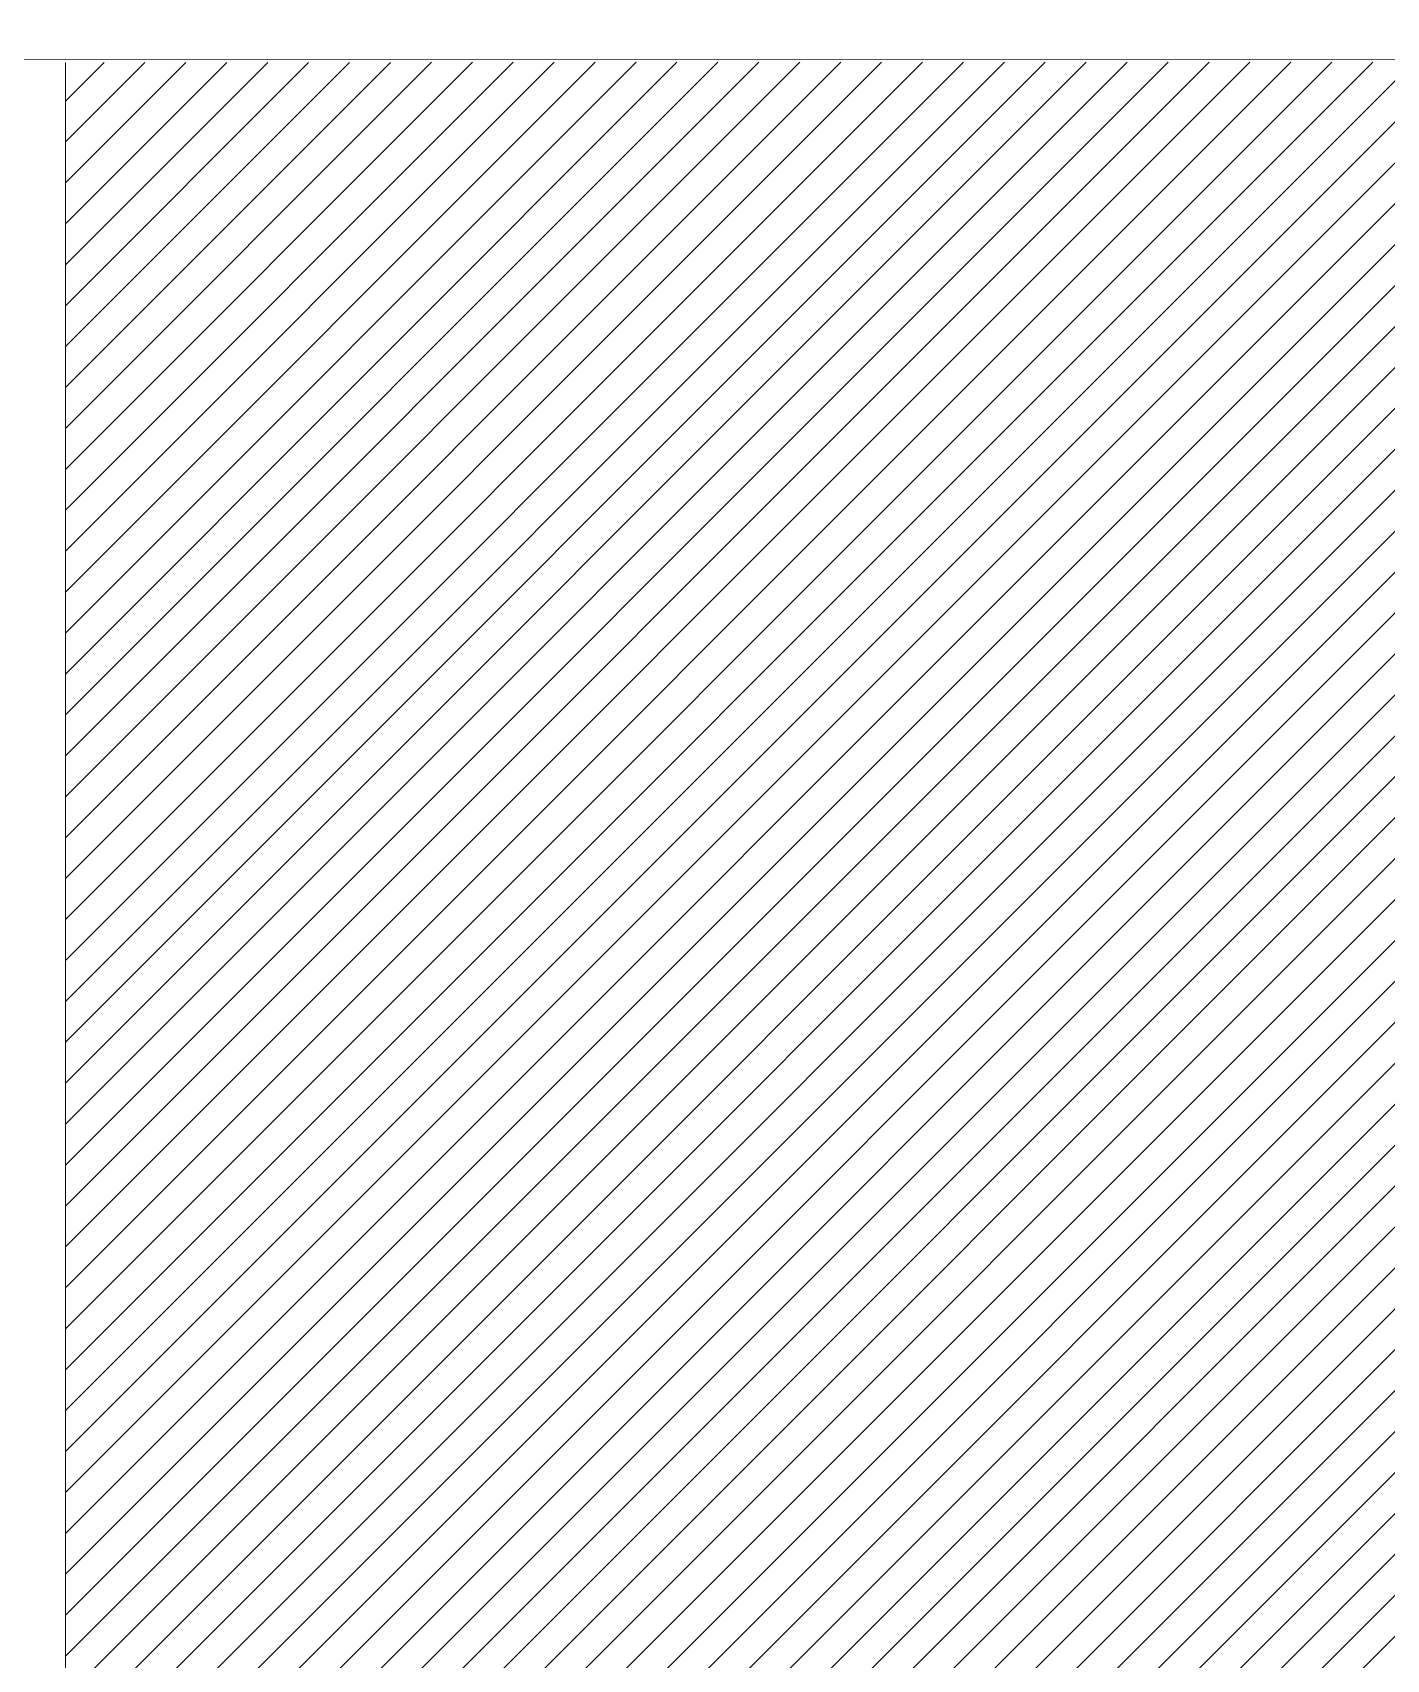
# Model space of a CAD drawing. Header units: centimetres. Extents: x 382474 to 805140, y 51501 to 135682.
# Drawn here: x 389440.744 to 389441.268, y 64890.276 to 64890.905 of the extents above; entities that cross this region are included whole.
import ezdxf

# ---------------------------------------------------------------- set-up
doc = ezdxf.new("R2010")
doc.units = ezdxf.units.CM
doc.layers.add('AR-FURNITURE', color=251, linetype='Continuous')

msp = doc.modelspace()

# ---------------------------------------------------------------- linework, layer by layer
at = {"layer": 'AR-FURNITURE', "color": 9, "lineweight": 15, "true_color": 0xafd9aa}
for p, q in [((389525.14737, 64890.90521), (389439.25341, 64890.89461)), ((389525.14737, 64890.90521), (389439.25341, 64890.89461)), ((389525.14737, 64890.90521), (389439.25341, 64890.89461)), ((389525.14737, 64890.90521), (389439.25341, 64890.89461)), ((389525.14737, 64890.90521), (389439.25341, 64890.89461)), ((389525.14737, 64890.90521), (389439.25341, 64890.89461)), ((389525.14737, 64890.90521), (389439.25341, 64890.89461)), ((389525.14737, 64890.90521), (389439.25341, 64890.89461)), ((389525.14737, 64890.90521), (389439.25341, 64890.89461)), ((389525.14737, 64890.90521), (389439.25341, 64890.89461)), ((389525.14737, 64890.90521), (389439.25341, 64890.89461)), ((389525.14737, 64890.90521), (389439.25341, 64890.89461)), ((389440.81905, 64890.89368), (389440.75659, 64890.83121)), ((389440.83488, 64890.89368), (389440.75659, 64890.81537)), ((389440.81905, 64890.89368), (389440.75659, 64890.83121)), ((389440.83488, 64890.89368), (389440.75659, 64890.81537)), ((389440.81905, 64890.89368), (389440.75659, 64890.83121)), ((389440.83488, 64890.89368), (389440.75659, 64890.81537)), ((389440.81905, 64890.89368), (389440.75659, 64890.83121)), ((389440.83488, 64890.89368), (389440.75659, 64890.81537)), ((389440.81905, 64890.89368), (389440.75659, 64890.83121)), ((389440.83488, 64890.89368), (389440.75659, 64890.81537)), ((389440.81905, 64890.89368), (389440.75659, 64890.83121)), ((389440.83488, 64890.89368), (389440.75659, 64890.81537)), ((389440.81905, 64890.89368), (389440.75659, 64890.83121)), ((389440.83488, 64890.89368), (389440.75659, 64890.81537)), ((389440.81905, 64890.89368), (389440.75659, 64890.83121)), ((389440.83488, 64890.89368), (389440.75659, 64890.81537)), ((389440.81905, 64890.89368), (389440.75659, 64890.83121)), ((389440.83488, 64890.89368), (389440.75659, 64890.81537)), ((389440.81905, 64890.89368), (389440.75659, 64890.83121)), ((389440.83488, 64890.89368), (389440.75659, 64890.81537)), ((389440.81905, 64890.89368), (389440.75659, 64890.83121)), ((389440.83488, 64890.89368), (389440.75659, 64890.81537)), ((389440.81905, 64890.89368), (389440.75659, 64890.83121)), ((389440.83488, 64890.89368), (389440.75659, 64890.81537)), ((389440.77156, 64890.89367), (389440.75659, 64890.8787)), ((389440.78739, 64890.89367), (389440.75659, 64890.86287)), ((389440.80322, 64890.89367), (389440.75659, 64890.84704)), ((389440.75659, 64890.89367), (389440.75826, 64877.46098)), ((389440.77156, 64890.89367), (389440.75659, 64890.8787)), ((389440.78739, 64890.89367), (389440.75659, 64890.86287)), ((389440.80322, 64890.89367), (389440.75659, 64890.84704)), ((389440.75659, 64890.89367), (389440.75826, 64877.46098)), ((389440.77156, 64890.89367), (389440.75659, 64890.8787)), ((389440.78739, 64890.89367), (389440.75659, 64890.86287)), ((389440.80322, 64890.89367), (389440.75659, 64890.84704)), ((389440.75659, 64890.89367), (389440.75826, 64877.46098)), ((389440.77156, 64890.89367), (389440.75659, 64890.8787)), ((389440.78739, 64890.89367), (389440.75659, 64890.86287)), ((389440.80322, 64890.89367), (389440.75659, 64890.84704)), ((389440.75659, 64890.89367), (389440.75826, 64877.46098)), ((389440.77156, 64890.89367), (389440.75659, 64890.8787)), ((389440.78739, 64890.89367), (389440.75659, 64890.86287)), ((389440.80322, 64890.89367), (389440.75659, 64890.84704)), ((389440.75659, 64890.89367), (389440.75826, 64877.46098)), ((389440.77156, 64890.89367), (389440.75659, 64890.8787)), ((389440.78739, 64890.89367), (389440.75659, 64890.86287)), ((389440.80322, 64890.89367), (389440.75659, 64890.84704)), ((389440.75659, 64890.89367), (389440.75826, 64877.46098)), ((389440.77156, 64890.89367), (389440.75659, 64890.8787)), ((389440.78739, 64890.89367), (389440.75659, 64890.86287)), ((389440.80322, 64890.89367), (389440.75659, 64890.84704)), ((389440.75659, 64890.89367), (389440.75826, 64877.46098)), ((389440.77156, 64890.89367), (389440.75659, 64890.8787)), ((389440.78739, 64890.89367), (389440.75659, 64890.86287)), ((389440.80322, 64890.89367), (389440.75659, 64890.84704)), ((389440.75659, 64890.89367), (389440.75826, 64877.46098)), ((389440.77156, 64890.89367), (389440.75659, 64890.8787)), ((389440.78739, 64890.89367), (389440.75659, 64890.86287)), ((389440.80322, 64890.89367), (389440.75659, 64890.84704)), ((389440.75659, 64890.89367), (389440.75826, 64877.46098)), ((389440.77156, 64890.89367), (389440.75659, 64890.8787)), ((389440.78739, 64890.89367), (389440.75659, 64890.86287)), ((389440.80322, 64890.89367), (389440.75659, 64890.84704)), ((389440.75659, 64890.89367), (389440.75826, 64877.46098)), ((389440.77156, 64890.89367), (389440.75659, 64890.8787)), ((389440.78739, 64890.89367), (389440.75659, 64890.86287)), ((389440.80322, 64890.89367), (389440.75659, 64890.84704)), ((389440.75659, 64890.89367), (389440.75826, 64877.46098)), ((389440.77156, 64890.89367), (389440.75659, 64890.8787)), ((389440.78739, 64890.89367), (389440.75659, 64890.86287)), ((389440.80322, 64890.89367), (389440.75659, 64890.84704)), ((389440.75659, 64890.89367), (389440.75826, 64877.46098)), ((389440.8982, 64890.89369), (389440.7566, 64890.75205)), ((389440.91403, 64890.89369), (389440.7566, 64890.73622)), ((389440.8982, 64890.89369), (389440.7566, 64890.75205)), ((389440.91403, 64890.89369), (389440.7566, 64890.73622)), ((389440.8982, 64890.89369), (389440.7566, 64890.75205)), ((389440.91403, 64890.89369), (389440.7566, 64890.73622)), ((389440.8982, 64890.89369), (389440.7566, 64890.75205)), ((389440.91403, 64890.89369), (389440.7566, 64890.73622)), ((389440.8982, 64890.89369), (389440.7566, 64890.75205)), ((389440.91403, 64890.89369), (389440.7566, 64890.73622)), ((389440.8982, 64890.89369), (389440.7566, 64890.75205)), ((389440.91403, 64890.89369), (389440.7566, 64890.73622)), ((389440.8982, 64890.89369), (389440.7566, 64890.75205)), ((389440.91403, 64890.89369), (389440.7566, 64890.73622)), ((389440.8982, 64890.89369), (389440.7566, 64890.75205)), ((389440.91403, 64890.89369), (389440.7566, 64890.73622)), ((389440.8982, 64890.89369), (389440.7566, 64890.75205)), ((389440.91403, 64890.89369), (389440.7566, 64890.73622)), ((389440.8982, 64890.89369), (389440.7566, 64890.75205)), ((389440.91403, 64890.89369), (389440.7566, 64890.73622)), ((389440.8982, 64890.89369), (389440.7566, 64890.75205)), ((389440.91403, 64890.89369), (389440.7566, 64890.73622)), ((389440.8982, 64890.89369), (389440.7566, 64890.75205)), ((389440.91403, 64890.89369), (389440.7566, 64890.73622)), ((389440.85071, 64890.89368), (389440.7566, 64890.79954)), ((389440.86654, 64890.89368), (389440.7566, 64890.78371)), ((389440.88237, 64890.89368), (389440.7566, 64890.76788)), ((389440.85071, 64890.89368), (389440.7566, 64890.79954)), ((389440.86654, 64890.89368), (389440.7566, 64890.78371)), ((389440.88237, 64890.89368), (389440.7566, 64890.76788)), ((389440.85071, 64890.89368), (389440.7566, 64890.79954)), ((389440.86654, 64890.89368), (389440.7566, 64890.78371)), ((389440.88237, 64890.89368), (389440.7566, 64890.76788)), ((389440.85071, 64890.89368), (389440.7566, 64890.79954)), ((389440.86654, 64890.89368), (389440.7566, 64890.78371)), ((389440.88237, 64890.89368), (389440.7566, 64890.76788)), ((389440.85071, 64890.89368), (389440.7566, 64890.79954)), ((389440.86654, 64890.89368), (389440.7566, 64890.78371)), ((389440.88237, 64890.89368), (389440.7566, 64890.76788)), ((389440.85071, 64890.89368), (389440.7566, 64890.79954)), ((389440.86654, 64890.89368), (389440.7566, 64890.78371)), ((389440.88237, 64890.89368), (389440.7566, 64890.76788)), ((389440.85071, 64890.89368), (389440.7566, 64890.79954)), ((389440.86654, 64890.89368), (389440.7566, 64890.78371)), ((389440.88237, 64890.89368), (389440.7566, 64890.76788)), ((389440.85071, 64890.89368), (389440.7566, 64890.79954)), ((389440.86654, 64890.89368), (389440.7566, 64890.78371)), ((389440.88237, 64890.89368), (389440.7566, 64890.76788)), ((389440.85071, 64890.89368), (389440.7566, 64890.79954)), ((389440.86654, 64890.89368), (389440.7566, 64890.78371)), ((389440.88237, 64890.89368), (389440.7566, 64890.76788)), ((389440.85071, 64890.89368), (389440.7566, 64890.79954)), ((389440.86654, 64890.89368), (389440.7566, 64890.78371)), ((389440.88237, 64890.89368), (389440.7566, 64890.76788)), ((389440.85071, 64890.89368), (389440.7566, 64890.79954)), ((389440.86654, 64890.89368), (389440.7566, 64890.78371)), ((389440.88237, 64890.89368), (389440.7566, 64890.76788)), ((389440.85071, 64890.89368), (389440.7566, 64890.79954)), ((389440.86654, 64890.89368), (389440.7566, 64890.78371)), ((389440.88237, 64890.89368), (389440.7566, 64890.76788)), ((389440.97735, 64890.8937), (389440.75661, 64890.6729)), ((389440.99318, 64890.8937), (389440.75661, 64890.65707)), ((389440.97735, 64890.8937), (389440.75661, 64890.6729)), ((389440.99318, 64890.8937), (389440.75661, 64890.65707)), ((389440.97735, 64890.8937), (389440.75661, 64890.6729)), ((389440.99318, 64890.8937), (389440.75661, 64890.65707)), ((389440.97735, 64890.8937), (389440.75661, 64890.6729)), ((389440.99318, 64890.8937), (389440.75661, 64890.65707)), ((389440.97735, 64890.8937), (389440.75661, 64890.6729)), ((389440.99318, 64890.8937), (389440.75661, 64890.65707)), ((389440.97735, 64890.8937), (389440.75661, 64890.6729)), ((389440.99318, 64890.8937), (389440.75661, 64890.65707)), ((389440.97735, 64890.8937), (389440.75661, 64890.6729)), ((389440.99318, 64890.8937), (389440.75661, 64890.65707)), ((389440.97735, 64890.8937), (389440.75661, 64890.6729)), ((389440.99318, 64890.8937), (389440.75661, 64890.65707)), ((389440.97735, 64890.8937), (389440.75661, 64890.6729)), ((389440.99318, 64890.8937), (389440.75661, 64890.65707)), ((389440.97735, 64890.8937), (389440.75661, 64890.6729)), ((389440.99318, 64890.8937), (389440.75661, 64890.65707)), ((389440.97735, 64890.8937), (389440.75661, 64890.6729)), ((389440.99318, 64890.8937), (389440.75661, 64890.65707)), ((389440.97735, 64890.8937), (389440.75661, 64890.6729)), ((389440.99318, 64890.8937), (389440.75661, 64890.65707)), ((389440.92986, 64890.89369), (389440.75661, 64890.72039)), ((389440.94569, 64890.89369), (389440.75661, 64890.70456)), ((389440.96152, 64890.89369), (389440.75661, 64890.68873)), ((389440.92986, 64890.89369), (389440.75661, 64890.72039)), ((389440.94569, 64890.89369), (389440.75661, 64890.70456)), ((389440.96152, 64890.89369), (389440.75661, 64890.68873)), ((389440.92986, 64890.89369), (389440.75661, 64890.72039)), ((389440.94569, 64890.89369), (389440.75661, 64890.70456)), ((389440.96152, 64890.89369), (389440.75661, 64890.68873)), ((389440.92986, 64890.89369), (389440.75661, 64890.72039)), ((389440.94569, 64890.89369), (389440.75661, 64890.70456)), ((389440.96152, 64890.89369), (389440.75661, 64890.68873)), ((389440.92986, 64890.89369), (389440.75661, 64890.72039)), ((389440.94569, 64890.89369), (389440.75661, 64890.70456)), ((389440.96152, 64890.89369), (389440.75661, 64890.68873)), ((389440.92986, 64890.89369), (389440.75661, 64890.72039)), ((389440.94569, 64890.89369), (389440.75661, 64890.70456)), ((389440.96152, 64890.89369), (389440.75661, 64890.68873)), ((389440.92986, 64890.89369), (389440.75661, 64890.72039)), ((389440.94569, 64890.89369), (389440.75661, 64890.70456)), ((389440.96152, 64890.89369), (389440.75661, 64890.68873)), ((389440.92986, 64890.89369), (389440.75661, 64890.72039)), ((389440.94569, 64890.89369), (389440.75661, 64890.70456)), ((389440.96152, 64890.89369), (389440.75661, 64890.68873)), ((389440.92986, 64890.89369), (389440.75661, 64890.72039)), ((389440.94569, 64890.89369), (389440.75661, 64890.70456)), ((389440.96152, 64890.89369), (389440.75661, 64890.68873)), ((389440.92986, 64890.89369), (389440.75661, 64890.72039)), ((389440.94569, 64890.89369), (389440.75661, 64890.70456)), ((389440.96152, 64890.89369), (389440.75661, 64890.68873)), ((389440.92986, 64890.89369), (389440.75661, 64890.72039)), ((389440.94569, 64890.89369), (389440.75661, 64890.70456)), ((389440.96152, 64890.89369), (389440.75661, 64890.68873)), ((389440.92986, 64890.89369), (389440.75661, 64890.72039)), ((389440.94569, 64890.89369), (389440.75661, 64890.70456)), ((389440.96152, 64890.89369), (389440.75661, 64890.68873)), ((389441.05651, 64890.89371), (389440.75662, 64890.59375)), ((389441.07234, 64890.89371), (389440.75662, 64890.57792)), ((389441.05651, 64890.89371), (389440.75662, 64890.59375)), ((389441.07234, 64890.89371), (389440.75662, 64890.57792)), ((389441.05651, 64890.89371), (389440.75662, 64890.59375)), ((389441.07234, 64890.89371), (389440.75662, 64890.57792)), ((389441.05651, 64890.89371), (389440.75662, 64890.59375)), ((389441.07234, 64890.89371), (389440.75662, 64890.57792)), ((389441.05651, 64890.89371), (389440.75662, 64890.59375)), ((389441.07234, 64890.89371), (389440.75662, 64890.57792)), ((389441.05651, 64890.89371), (389440.75662, 64890.59375)), ((389441.07234, 64890.89371), (389440.75662, 64890.57792)), ((389441.05651, 64890.89371), (389440.75662, 64890.59375)), ((389441.07234, 64890.89371), (389440.75662, 64890.57792)), ((389441.05651, 64890.89371), (389440.75662, 64890.59375)), ((389441.07234, 64890.89371), (389440.75662, 64890.57792)), ((389441.05651, 64890.89371), (389440.75662, 64890.59375)), ((389441.07234, 64890.89371), (389440.75662, 64890.57792)), ((389441.05651, 64890.89371), (389440.75662, 64890.59375)), ((389441.07234, 64890.89371), (389440.75662, 64890.57792)), ((389441.05651, 64890.89371), (389440.75662, 64890.59375)), ((389441.07234, 64890.89371), (389440.75662, 64890.57792)), ((389441.05651, 64890.89371), (389440.75662, 64890.59375)), ((389441.07234, 64890.89371), (389440.75662, 64890.57792)), ((389441.00902, 64890.8937), (389440.75662, 64890.64124)), ((389441.02485, 64890.8937), (389440.75662, 64890.62541)), ((389441.04068, 64890.8937), (389440.75662, 64890.60958)), ((389441.00902, 64890.8937), (389440.75662, 64890.64124)), ((389441.02485, 64890.8937), (389440.75662, 64890.62541)), ((389441.04068, 64890.8937), (389440.75662, 64890.60958)), ((389441.00902, 64890.8937), (389440.75662, 64890.64124)), ((389441.02485, 64890.8937), (389440.75662, 64890.62541)), ((389441.04068, 64890.8937), (389440.75662, 64890.60958)), ((389441.00902, 64890.8937), (389440.75662, 64890.64124)), ((389441.02485, 64890.8937), (389440.75662, 64890.62541)), ((389441.04068, 64890.8937), (389440.75662, 64890.60958)), ((389441.00902, 64890.8937), (389440.75662, 64890.64124)), ((389441.02485, 64890.8937), (389440.75662, 64890.62541)), ((389441.04068, 64890.8937), (389440.75662, 64890.60958)), ((389441.00902, 64890.8937), (389440.75662, 64890.64124)), ((389441.02485, 64890.8937), (389440.75662, 64890.62541)), ((389441.04068, 64890.8937), (389440.75662, 64890.60958)), ((389441.00902, 64890.8937), (389440.75662, 64890.64124)), ((389441.02485, 64890.8937), (389440.75662, 64890.62541)), ((389441.04068, 64890.8937), (389440.75662, 64890.60958)), ((389441.00902, 64890.8937), (389440.75662, 64890.64124)), ((389441.02485, 64890.8937), (389440.75662, 64890.62541)), ((389441.04068, 64890.8937), (389440.75662, 64890.60958)), ((389441.00902, 64890.8937), (389440.75662, 64890.64124)), ((389441.02485, 64890.8937), (389440.75662, 64890.62541)), ((389441.04068, 64890.8937), (389440.75662, 64890.60958)), ((389441.00902, 64890.8937), (389440.75662, 64890.64124)), ((389441.02485, 64890.8937), (389440.75662, 64890.62541)), ((389441.04068, 64890.8937), (389440.75662, 64890.60958)), ((389441.00902, 64890.8937), (389440.75662, 64890.64124)), ((389441.02485, 64890.8937), (389440.75662, 64890.62541)), ((389441.04068, 64890.8937), (389440.75662, 64890.60958)), ((389441.00902, 64890.8937), (389440.75662, 64890.64124)), ((389441.02485, 64890.8937), (389440.75662, 64890.62541)), ((389441.04068, 64890.8937), (389440.75662, 64890.60958)), ((389441.13566, 64890.89372), (389440.75663, 64890.51459)), ((389441.15149, 64890.89372), (389440.75663, 64890.49876)), ((389441.13566, 64890.89372), (389440.75663, 64890.51459)), ((389441.15149, 64890.89372), (389440.75663, 64890.49876)), ((389441.13566, 64890.89372), (389440.75663, 64890.51459)), ((389441.15149, 64890.89372), (389440.75663, 64890.49876)), ((389441.13566, 64890.89372), (389440.75663, 64890.51459)), ((389441.15149, 64890.89372), (389440.75663, 64890.49876)), ((389441.13566, 64890.89372), (389440.75663, 64890.51459)), ((389441.15149, 64890.89372), (389440.75663, 64890.49876)), ((389441.13566, 64890.89372), (389440.75663, 64890.51459)), ((389441.15149, 64890.89372), (389440.75663, 64890.49876)), ((389441.13566, 64890.89372), (389440.75663, 64890.51459)), ((389441.15149, 64890.89372), (389440.75663, 64890.49876)), ((389441.13566, 64890.89372), (389440.75663, 64890.51459)), ((389441.15149, 64890.89372), (389440.75663, 64890.49876)), ((389441.13566, 64890.89372), (389440.75663, 64890.51459)), ((389441.15149, 64890.89372), (389440.75663, 64890.49876)), ((389441.13566, 64890.89372), (389440.75663, 64890.51459)), ((389441.15149, 64890.89372), (389440.75663, 64890.49876)), ((389441.13566, 64890.89372), (389440.75663, 64890.51459)), ((389441.15149, 64890.89372), (389440.75663, 64890.49876)), ((389441.13566, 64890.89372), (389440.75663, 64890.51459)), ((389441.15149, 64890.89372), (389440.75663, 64890.49876)), ((389441.08817, 64890.89371), (389440.75663, 64890.56209)), ((389441.104, 64890.89371), (389440.75663, 64890.54626)), ((389441.11983, 64890.89371), (389440.75663, 64890.53042)), ((389441.08817, 64890.89371), (389440.75663, 64890.56209)), ((389441.104, 64890.89371), (389440.75663, 64890.54626)), ((389441.11983, 64890.89371), (389440.75663, 64890.53042)), ((389441.08817, 64890.89371), (389440.75663, 64890.56209)), ((389441.104, 64890.89371), (389440.75663, 64890.54626)), ((389441.11983, 64890.89371), (389440.75663, 64890.53042)), ((389441.08817, 64890.89371), (389440.75663, 64890.56209)), ((389441.104, 64890.89371), (389440.75663, 64890.54626)), ((389441.11983, 64890.89371), (389440.75663, 64890.53042)), ((389441.08817, 64890.89371), (389440.75663, 64890.56209)), ((389441.104, 64890.89371), (389440.75663, 64890.54626)), ((389441.11983, 64890.89371), (389440.75663, 64890.53042)), ((389441.08817, 64890.89371), (389440.75663, 64890.56209)), ((389441.104, 64890.89371), (389440.75663, 64890.54626)), ((389441.11983, 64890.89371), (389440.75663, 64890.53042)), ((389441.08817, 64890.89371), (389440.75663, 64890.56209)), ((389441.104, 64890.89371), (389440.75663, 64890.54626)), ((389441.11983, 64890.89371), (389440.75663, 64890.53042)), ((389441.08817, 64890.89371), (389440.75663, 64890.56209)), ((389441.104, 64890.89371), (389440.75663, 64890.54626)), ((389441.11983, 64890.89371), (389440.75663, 64890.53042)), ((389441.08817, 64890.89371), (389440.75663, 64890.56209)), ((389441.104, 64890.89371), (389440.75663, 64890.54626)), ((389441.11983, 64890.89371), (389440.75663, 64890.53042)), ((389441.08817, 64890.89371), (389440.75663, 64890.56209)), ((389441.104, 64890.89371), (389440.75663, 64890.54626)), ((389441.11983, 64890.89371), (389440.75663, 64890.53042)), ((389441.08817, 64890.89371), (389440.75663, 64890.56209)), ((389441.104, 64890.89371), (389440.75663, 64890.54626)), ((389441.11983, 64890.89371), (389440.75663, 64890.53042)), ((389441.08817, 64890.89371), (389440.75663, 64890.56209)), ((389441.104, 64890.89371), (389440.75663, 64890.54626)), ((389441.11983, 64890.89371), (389440.75663, 64890.53042)), ((389441.21481, 64890.89373), (389440.75664, 64890.43544)), ((389441.23064, 64890.89373), (389440.75664, 64890.41961)), ((389441.21481, 64890.89373), (389440.75664, 64890.43544)), ((389441.23064, 64890.89373), (389440.75664, 64890.41961)), ((389441.21481, 64890.89373), (389440.75664, 64890.43544)), ((389441.23064, 64890.89373), (389440.75664, 64890.41961)), ((389441.21481, 64890.89373), (389440.75664, 64890.43544)), ((389441.23064, 64890.89373), (389440.75664, 64890.41961)), ((389441.21481, 64890.89373), (389440.75664, 64890.43544)), ((389441.23064, 64890.89373), (389440.75664, 64890.41961)), ((389441.21481, 64890.89373), (389440.75664, 64890.43544)), ((389441.23064, 64890.89373), (389440.75664, 64890.41961)), ((389441.21481, 64890.89373), (389440.75664, 64890.43544)), ((389441.23064, 64890.89373), (389440.75664, 64890.41961)), ((389441.21481, 64890.89373), (389440.75664, 64890.43544)), ((389441.23064, 64890.89373), (389440.75664, 64890.41961)), ((389441.21481, 64890.89373), (389440.75664, 64890.43544)), ((389441.23064, 64890.89373), (389440.75664, 64890.41961)), ((389441.21481, 64890.89373), (389440.75664, 64890.43544)), ((389441.23064, 64890.89373), (389440.75664, 64890.41961)), ((389441.21481, 64890.89373), (389440.75664, 64890.43544)), ((389441.23064, 64890.89373), (389440.75664, 64890.41961)), ((389441.21481, 64890.89373), (389440.75664, 64890.43544)), ((389441.23064, 64890.89373), (389440.75664, 64890.41961)), ((389441.16732, 64890.89372), (389440.75664, 64890.48293)), ((389441.18315, 64890.89372), (389440.75664, 64890.4671)), ((389441.19898, 64890.89372), (389440.75664, 64890.45127)), ((389441.16732, 64890.89372), (389440.75664, 64890.48293)), ((389441.18315, 64890.89372), (389440.75664, 64890.4671)), ((389441.19898, 64890.89372), (389440.75664, 64890.45127)), ((389441.16732, 64890.89372), (389440.75664, 64890.48293)), ((389441.18315, 64890.89372), (389440.75664, 64890.4671)), ((389441.19898, 64890.89372), (389440.75664, 64890.45127)), ((389441.16732, 64890.89372), (389440.75664, 64890.48293)), ((389441.18315, 64890.89372), (389440.75664, 64890.4671)), ((389441.19898, 64890.89372), (389440.75664, 64890.45127)), ((389441.16732, 64890.89372), (389440.75664, 64890.48293)), ((389441.18315, 64890.89372), (389440.75664, 64890.4671)), ((389441.19898, 64890.89372), (389440.75664, 64890.45127)), ((389441.16732, 64890.89372), (389440.75664, 64890.48293)), ((389441.18315, 64890.89372), (389440.75664, 64890.4671)), ((389441.19898, 64890.89372), (389440.75664, 64890.45127)), ((389441.16732, 64890.89372), (389440.75664, 64890.48293)), ((389441.18315, 64890.89372), (389440.75664, 64890.4671)), ((389441.19898, 64890.89372), (389440.75664, 64890.45127)), ((389441.16732, 64890.89372), (389440.75664, 64890.48293)), ((389441.18315, 64890.89372), (389440.75664, 64890.4671)), ((389441.19898, 64890.89372), (389440.75664, 64890.45127)), ((389441.16732, 64890.89372), (389440.75664, 64890.48293)), ((389441.18315, 64890.89372), (389440.75664, 64890.4671)), ((389441.19898, 64890.89372), (389440.75664, 64890.45127)), ((389441.16732, 64890.89372), (389440.75664, 64890.48293)), ((389441.18315, 64890.89372), (389440.75664, 64890.4671)), ((389441.19898, 64890.89372), (389440.75664, 64890.45127)), ((389441.16732, 64890.89372), (389440.75664, 64890.48293)), ((389441.18315, 64890.89372), (389440.75664, 64890.4671)), ((389441.19898, 64890.89372), (389440.75664, 64890.45127)), ((389441.16732, 64890.89372), (389440.75664, 64890.48293)), ((389441.18315, 64890.89372), (389440.75664, 64890.4671)), ((389441.19898, 64890.89372), (389440.75664, 64890.45127)), ((389441.29397, 64890.89374), (389440.75665, 64890.35629)), ((389441.3098, 64890.89374), (389440.75665, 64890.34046)), ((389441.29397, 64890.89374), (389440.75665, 64890.35629)), ((389441.3098, 64890.89374), (389440.75665, 64890.34046)), ((389441.29397, 64890.89374), (389440.75665, 64890.35629)), ((389441.3098, 64890.89374), (389440.75665, 64890.34046)), ((389441.29397, 64890.89374), (389440.75665, 64890.35629)), ((389441.3098, 64890.89374), (389440.75665, 64890.34046)), ((389441.29397, 64890.89374), (389440.75665, 64890.35629)), ((389441.3098, 64890.89374), (389440.75665, 64890.34046)), ((389441.29397, 64890.89374), (389440.75665, 64890.35629)), ((389441.3098, 64890.89374), (389440.75665, 64890.34046)), ((389441.29397, 64890.89374), (389440.75665, 64890.35629)), ((389441.3098, 64890.89374), (389440.75665, 64890.34046)), ((389441.29397, 64890.89374), (389440.75665, 64890.35629)), ((389441.3098, 64890.89374), (389440.75665, 64890.34046)), ((389441.29397, 64890.89374), (389440.75665, 64890.35629)), ((389441.3098, 64890.89374), (389440.75665, 64890.34046)), ((389441.29397, 64890.89374), (389440.75665, 64890.35629)), ((389441.3098, 64890.89374), (389440.75665, 64890.34046)), ((389441.29397, 64890.89374), (389440.75665, 64890.35629)), ((389441.3098, 64890.89374), (389440.75665, 64890.34046)), ((389441.29397, 64890.89374), (389440.75665, 64890.35629)), ((389441.3098, 64890.89374), (389440.75665, 64890.34046)), ((389441.24647, 64890.89373), (389440.75665, 64890.40378)), ((389441.2623, 64890.89373), (389440.75665, 64890.38795)), ((389441.27814, 64890.89373), (389440.75665, 64890.37212)), ((389441.24647, 64890.89373), (389440.75665, 64890.40378)), ((389441.2623, 64890.89373), (389440.75665, 64890.38795)), ((389441.27814, 64890.89373), (389440.75665, 64890.37212)), ((389441.24647, 64890.89373), (389440.75665, 64890.40378)), ((389441.2623, 64890.89373), (389440.75665, 64890.38795)), ((389441.27814, 64890.89373), (389440.75665, 64890.37212)), ((389441.24647, 64890.89373), (389440.75665, 64890.40378)), ((389441.2623, 64890.89373), (389440.75665, 64890.38795)), ((389441.27814, 64890.89373), (389440.75665, 64890.37212)), ((389441.24647, 64890.89373), (389440.75665, 64890.40378)), ((389441.2623, 64890.89373), (389440.75665, 64890.38795)), ((389441.27814, 64890.89373), (389440.75665, 64890.37212)), ((389441.24647, 64890.89373), (389440.75665, 64890.40378)), ((389441.2623, 64890.89373), (389440.75665, 64890.38795)), ((389441.27814, 64890.89373), (389440.75665, 64890.37212)), ((389441.24647, 64890.89373), (389440.75665, 64890.40378)), ((389441.2623, 64890.89373), (389440.75665, 64890.38795)), ((389441.27814, 64890.89373), (389440.75665, 64890.37212)), ((389441.24647, 64890.89373), (389440.75665, 64890.40378)), ((389441.2623, 64890.89373), (389440.75665, 64890.38795)), ((389441.27814, 64890.89373), (389440.75665, 64890.37212)), ((389441.24647, 64890.89373), (389440.75665, 64890.40378)), ((389441.2623, 64890.89373), (389440.75665, 64890.38795)), ((389441.27814, 64890.89373), (389440.75665, 64890.37212)), ((389441.24647, 64890.89373), (389440.75665, 64890.40378)), ((389441.2623, 64890.89373), (389440.75665, 64890.38795)), ((389441.27814, 64890.89373), (389440.75665, 64890.37212)), ((389441.24647, 64890.89373), (389440.75665, 64890.40378)), ((389441.2623, 64890.89373), (389440.75665, 64890.38795)), ((389441.27814, 64890.89373), (389440.75665, 64890.37212)), ((389441.24647, 64890.89373), (389440.75665, 64890.40378)), ((389441.2623, 64890.89373), (389440.75665, 64890.38795)), ((389441.27814, 64890.89373), (389440.75665, 64890.37212)), ((389441.37312, 64890.89375), (389440.75666, 64890.27714)), ((389441.38895, 64890.89375), (389440.75666, 64890.2613)), ((389441.37312, 64890.89375), (389440.75666, 64890.27714)), ((389441.38895, 64890.89375), (389440.75666, 64890.2613)), ((389441.37312, 64890.89375), (389440.75666, 64890.27714)), ((389441.38895, 64890.89375), (389440.75666, 64890.2613)), ((389441.37312, 64890.89375), (389440.75666, 64890.27714)), ((389441.38895, 64890.89375), (389440.75666, 64890.2613)), ((389441.37312, 64890.89375), (389440.75666, 64890.27714)), ((389441.38895, 64890.89375), (389440.75666, 64890.2613)), ((389441.37312, 64890.89375), (389440.75666, 64890.27714)), ((389441.38895, 64890.89375), (389440.75666, 64890.2613)), ((389441.37312, 64890.89375), (389440.75666, 64890.27714)), ((389441.38895, 64890.89375), (389440.75666, 64890.2613)), ((389441.37312, 64890.89375), (389440.75666, 64890.27714)), ((389441.38895, 64890.89375), (389440.75666, 64890.2613)), ((389441.37312, 64890.89375), (389440.75666, 64890.27714)), ((389441.38895, 64890.89375), (389440.75666, 64890.2613)), ((389441.37312, 64890.89375), (389440.75666, 64890.27714)), ((389441.38895, 64890.89375), (389440.75666, 64890.2613)), ((389441.37312, 64890.89375), (389440.75666, 64890.27714)), ((389441.38895, 64890.89375), (389440.75666, 64890.2613)), ((389441.37312, 64890.89375), (389440.75666, 64890.27714)), ((389441.38895, 64890.89375), (389440.75666, 64890.2613)), ((389441.32563, 64890.89374), (389440.75666, 64890.32463)), ((389441.34146, 64890.89374), (389440.75666, 64890.3088)), ((389441.35729, 64890.89374), (389440.75666, 64890.29297)), ((389441.32563, 64890.89374), (389440.75666, 64890.32463)), ((389441.34146, 64890.89374), (389440.75666, 64890.3088)), ((389441.35729, 64890.89374), (389440.75666, 64890.29297)), ((389441.32563, 64890.89374), (389440.75666, 64890.32463)), ((389441.34146, 64890.89374), (389440.75666, 64890.3088)), ((389441.35729, 64890.89374), (389440.75666, 64890.29297)), ((389441.32563, 64890.89374), (389440.75666, 64890.32463)), ((389441.34146, 64890.89374), (389440.75666, 64890.3088)), ((389441.35729, 64890.89374), (389440.75666, 64890.29297)), ((389441.32563, 64890.89374), (389440.75666, 64890.32463)), ((389441.34146, 64890.89374), (389440.75666, 64890.3088)), ((389441.35729, 64890.89374), (389440.75666, 64890.29297)), ((389441.32563, 64890.89374), (389440.75666, 64890.32463)), ((389441.34146, 64890.89374), (389440.75666, 64890.3088)), ((389441.35729, 64890.89374), (389440.75666, 64890.29297)), ((389441.32563, 64890.89374), (389440.75666, 64890.32463)), ((389441.34146, 64890.89374), (389440.75666, 64890.3088)), ((389441.35729, 64890.89374), (389440.75666, 64890.29297)), ((389441.32563, 64890.89374), (389440.75666, 64890.32463)), ((389441.34146, 64890.89374), (389440.75666, 64890.3088)), ((389441.35729, 64890.89374), (389440.75666, 64890.29297)), ((389441.32563, 64890.89374), (389440.75666, 64890.32463)), ((389441.34146, 64890.89374), (389440.75666, 64890.3088)), ((389441.35729, 64890.89374), (389440.75666, 64890.29297)), ((389441.32563, 64890.89374), (389440.75666, 64890.32463)), ((389441.34146, 64890.89374), (389440.75666, 64890.3088)), ((389441.35729, 64890.89374), (389440.75666, 64890.29297)), ((389441.32563, 64890.89374), (389440.75666, 64890.32463)), ((389441.34146, 64890.89374), (389440.75666, 64890.3088)), ((389441.35729, 64890.89374), (389440.75666, 64890.29297)), ((389441.32563, 64890.89374), (389440.75666, 64890.32463)), ((389441.34146, 64890.89374), (389440.75666, 64890.3088)), ((389441.35729, 64890.89374), (389440.75666, 64890.29297)), ((389441.45227, 64890.89376), (389440.75667, 64890.19798)), ((389441.4681, 64890.89376), (389440.75667, 64890.18215)), ((389441.45227, 64890.89376), (389440.75667, 64890.19798)), ((389441.4681, 64890.89376), (389440.75667, 64890.18215)), ((389441.45227, 64890.89376), (389440.75667, 64890.19798)), ((389441.4681, 64890.89376), (389440.75667, 64890.18215)), ((389441.45227, 64890.89376), (389440.75667, 64890.19798)), ((389441.4681, 64890.89376), (389440.75667, 64890.18215)), ((389441.45227, 64890.89376), (389440.75667, 64890.19798)), ((389441.4681, 64890.89376), (389440.75667, 64890.18215)), ((389441.45227, 64890.89376), (389440.75667, 64890.19798)), ((389441.4681, 64890.89376), (389440.75667, 64890.18215)), ((389441.45227, 64890.89376), (389440.75667, 64890.19798)), ((389441.4681, 64890.89376), (389440.75667, 64890.18215)), ((389441.45227, 64890.89376), (389440.75667, 64890.19798)), ((389441.4681, 64890.89376), (389440.75667, 64890.18215)), ((389441.45227, 64890.89376), (389440.75667, 64890.19798)), ((389441.4681, 64890.89376), (389440.75667, 64890.18215)), ((389441.45227, 64890.89376), (389440.75667, 64890.19798)), ((389441.4681, 64890.89376), (389440.75667, 64890.18215)), ((389441.45227, 64890.89376), (389440.75667, 64890.19798)), ((389441.4681, 64890.89376), (389440.75667, 64890.18215)), ((389441.45227, 64890.89376), (389440.75667, 64890.19798)), ((389441.4681, 64890.89376), (389440.75667, 64890.18215)), ((389441.40478, 64890.89375), (389440.75667, 64890.24547)), ((389441.42061, 64890.89375), (389440.75667, 64890.22964)), ((389441.43644, 64890.89375), (389440.75667, 64890.21381)), ((389441.40478, 64890.89375), (389440.75667, 64890.24547)), ((389441.42061, 64890.89375), (389440.75667, 64890.22964)), ((389441.43644, 64890.89375), (389440.75667, 64890.21381)), ((389441.40478, 64890.89375), (389440.75667, 64890.24547)), ((389441.42061, 64890.89375), (389440.75667, 64890.22964)), ((389441.43644, 64890.89375), (389440.75667, 64890.21381)), ((389441.40478, 64890.89375), (389440.75667, 64890.24547)), ((389441.42061, 64890.89375), (389440.75667, 64890.22964)), ((389441.43644, 64890.89375), (389440.75667, 64890.21381)), ((389441.40478, 64890.89375), (389440.75667, 64890.24547)), ((389441.42061, 64890.89375), (389440.75667, 64890.22964)), ((389441.43644, 64890.89375), (389440.75667, 64890.21381)), ((389441.40478, 64890.89375), (389440.75667, 64890.24547)), ((389441.42061, 64890.89375), (389440.75667, 64890.22964)), ((389441.43644, 64890.89375), (389440.75667, 64890.21381)), ((389441.40478, 64890.89375), (389440.75667, 64890.24547)), ((389441.42061, 64890.89375), (389440.75667, 64890.22964)), ((389441.43644, 64890.89375), (389440.75667, 64890.21381)), ((389441.40478, 64890.89375), (389440.75667, 64890.24547)), ((389441.42061, 64890.89375), (389440.75667, 64890.22964)), ((389441.43644, 64890.89375), (389440.75667, 64890.21381)), ((389441.40478, 64890.89375), (389440.75667, 64890.24547)), ((389441.42061, 64890.89375), (389440.75667, 64890.22964)), ((389441.43644, 64890.89375), (389440.75667, 64890.21381)), ((389441.40478, 64890.89375), (389440.75667, 64890.24547)), ((389441.42061, 64890.89375), (389440.75667, 64890.22964)), ((389441.43644, 64890.89375), (389440.75667, 64890.21381)), ((389441.40478, 64890.89375), (389440.75667, 64890.24547)), ((389441.42061, 64890.89375), (389440.75667, 64890.22964)), ((389441.43644, 64890.89375), (389440.75667, 64890.21381)), ((389441.40478, 64890.89375), (389440.75667, 64890.24547)), ((389441.42061, 64890.89375), (389440.75667, 64890.22964)), ((389441.43644, 64890.89375), (389440.75667, 64890.21381)), ((389441.53142, 64890.89377), (389440.75668, 64890.11883)), ((389441.54725, 64890.89377), (389440.75668, 64890.103)), ((389441.53142, 64890.89377), (389440.75668, 64890.11883)), ((389441.54725, 64890.89377), (389440.75668, 64890.103)), ((389441.53142, 64890.89377), (389440.75668, 64890.11883)), ((389441.54725, 64890.89377), (389440.75668, 64890.103)), ((389441.53142, 64890.89377), (389440.75668, 64890.11883)), ((389441.54725, 64890.89377), (389440.75668, 64890.103)), ((389441.53142, 64890.89377), (389440.75668, 64890.11883)), ((389441.54725, 64890.89377), (389440.75668, 64890.103)), ((389441.53142, 64890.89377), (389440.75668, 64890.11883)), ((389441.54725, 64890.89377), (389440.75668, 64890.103)), ((389441.53142, 64890.89377), (389440.75668, 64890.11883)), ((389441.54725, 64890.89377), (389440.75668, 64890.103)), ((389441.53142, 64890.89377), (389440.75668, 64890.11883)), ((389441.54725, 64890.89377), (389440.75668, 64890.103)), ((389441.53142, 64890.89377), (389440.75668, 64890.11883)), ((389441.54725, 64890.89377), (389440.75668, 64890.103)), ((389441.53142, 64890.89377), (389440.75668, 64890.11883)), ((389441.54725, 64890.89377), (389440.75668, 64890.103)), ((389441.53142, 64890.89377), (389440.75668, 64890.11883)), ((389441.54725, 64890.89377), (389440.75668, 64890.103)), ((389441.53142, 64890.89377), (389440.75668, 64890.11883)), ((389441.54725, 64890.89377), (389440.75668, 64890.103)), ((389441.48393, 64890.89376), (389440.75668, 64890.16632)), ((389441.49976, 64890.89376), (389440.75668, 64890.15049)), ((389441.51559, 64890.89376), (389440.75668, 64890.13466)), ((389441.48393, 64890.89376), (389440.75668, 64890.16632)), ((389441.49976, 64890.89376), (389440.75668, 64890.15049)), ((389441.51559, 64890.89376), (389440.75668, 64890.13466)), ((389441.48393, 64890.89376), (389440.75668, 64890.16632)), ((389441.49976, 64890.89376), (389440.75668, 64890.15049)), ((389441.51559, 64890.89376), (389440.75668, 64890.13466)), ((389441.48393, 64890.89376), (389440.75668, 64890.16632)), ((389441.49976, 64890.89376), (389440.75668, 64890.15049)), ((389441.51559, 64890.89376), (389440.75668, 64890.13466)), ((389441.48393, 64890.89376), (389440.75668, 64890.16632)), ((389441.49976, 64890.89376), (389440.75668, 64890.15049)), ((389441.51559, 64890.89376), (389440.75668, 64890.13466)), ((389441.48393, 64890.89376), (389440.75668, 64890.16632)), ((389441.49976, 64890.89376), (389440.75668, 64890.15049)), ((389441.51559, 64890.89376), (389440.75668, 64890.13466)), ((389441.48393, 64890.89376), (389440.75668, 64890.16632)), ((389441.49976, 64890.89376), (389440.75668, 64890.15049)), ((389441.51559, 64890.89376), (389440.75668, 64890.13466)), ((389441.48393, 64890.89376), (389440.75668, 64890.16632)), ((389441.49976, 64890.89376), (389440.75668, 64890.15049)), ((389441.51559, 64890.89376), (389440.75668, 64890.13466)), ((389441.48393, 64890.89376), (389440.75668, 64890.16632)), ((389441.49976, 64890.89376), (389440.75668, 64890.15049)), ((389441.51559, 64890.89376), (389440.75668, 64890.13466)), ((389441.48393, 64890.89376), (389440.75668, 64890.16632)), ((389441.49976, 64890.89376), (389440.75668, 64890.15049)), ((389441.51559, 64890.89376), (389440.75668, 64890.13466)), ((389441.48393, 64890.89376), (389440.75668, 64890.16632)), ((389441.49976, 64890.89376), (389440.75668, 64890.15049)), ((389441.51559, 64890.89376), (389440.75668, 64890.13466)), ((389441.48393, 64890.89376), (389440.75668, 64890.16632)), ((389441.49976, 64890.89376), (389440.75668, 64890.15049)), ((389441.51559, 64890.89376), (389440.75668, 64890.13466)), ((389441.61058, 64890.89378), (389440.75669, 64890.03968)), ((389441.62641, 64890.89378), (389440.75669, 64890.02385)), ((389441.61058, 64890.89378), (389440.75669, 64890.03968)), ((389441.62641, 64890.89378), (389440.75669, 64890.02385)), ((389441.61058, 64890.89378), (389440.75669, 64890.03968)), ((389441.62641, 64890.89378), (389440.75669, 64890.02385)), ((389441.61058, 64890.89378), (389440.75669, 64890.03968)), ((389441.62641, 64890.89378), (389440.75669, 64890.02385)), ((389441.61058, 64890.89378), (389440.75669, 64890.03968)), ((389441.62641, 64890.89378), (389440.75669, 64890.02385)), ((389441.61058, 64890.89378), (389440.75669, 64890.03968)), ((389441.62641, 64890.89378), (389440.75669, 64890.02385)), ((389441.61058, 64890.89378), (389440.75669, 64890.03968)), ((389441.62641, 64890.89378), (389440.75669, 64890.02385)), ((389441.61058, 64890.89378), (389440.75669, 64890.03968)), ((389441.62641, 64890.89378), (389440.75669, 64890.02385)), ((389441.61058, 64890.89378), (389440.75669, 64890.03968)), ((389441.62641, 64890.89378), (389440.75669, 64890.02385)), ((389441.61058, 64890.89378), (389440.75669, 64890.03968)), ((389441.62641, 64890.89378), (389440.75669, 64890.02385)), ((389441.61058, 64890.89378), (389440.75669, 64890.03968)), ((389441.62641, 64890.89378), (389440.75669, 64890.02385)), ((389441.61058, 64890.89378), (389440.75669, 64890.03968)), ((389441.62641, 64890.89378), (389440.75669, 64890.02385)), ((389441.56309, 64890.89377), (389440.75669, 64890.08717)), ((389441.57892, 64890.89377), (389440.75669, 64890.07134)), ((389441.59475, 64890.89377), (389440.75669, 64890.05551)), ((389441.56309, 64890.89377), (389440.75669, 64890.08717)), ((389441.57892, 64890.89377), (389440.75669, 64890.07134)), ((389441.59475, 64890.89377), (389440.75669, 64890.05551)), ((389441.56309, 64890.89377), (389440.75669, 64890.08717)), ((389441.57892, 64890.89377), (389440.75669, 64890.07134)), ((389441.59475, 64890.89377), (389440.75669, 64890.05551)), ((389441.56309, 64890.89377), (389440.75669, 64890.08717)), ((389441.57892, 64890.89377), (389440.75669, 64890.07134)), ((389441.59475, 64890.89377), (389440.75669, 64890.05551)), ((389441.56309, 64890.89377), (389440.75669, 64890.08717)), ((389441.57892, 64890.89377), (389440.75669, 64890.07134)), ((389441.59475, 64890.89377), (389440.75669, 64890.05551)), ((389441.56309, 64890.89377), (389440.75669, 64890.08717)), ((389441.57892, 64890.89377), (389440.75669, 64890.07134)), ((389441.59475, 64890.89377), (389440.75669, 64890.05551)), ((389441.56309, 64890.89377), (389440.75669, 64890.08717)), ((389441.57892, 64890.89377), (389440.75669, 64890.07134)), ((389441.59475, 64890.89377), (389440.75669, 64890.05551)), ((389441.56309, 64890.89377), (389440.75669, 64890.08717)), ((389441.57892, 64890.89377), (389440.75669, 64890.07134)), ((389441.59475, 64890.89377), (389440.75669, 64890.05551)), ((389441.56309, 64890.89377), (389440.75669, 64890.08717)), ((389441.57892, 64890.89377), (389440.75669, 64890.07134)), ((389441.59475, 64890.89377), (389440.75669, 64890.05551)), ((389441.56309, 64890.89377), (389440.75669, 64890.08717)), ((389441.57892, 64890.89377), (389440.75669, 64890.07134)), ((389441.59475, 64890.89377), (389440.75669, 64890.05551)), ((389441.56309, 64890.89377), (389440.75669, 64890.08717)), ((389441.57892, 64890.89377), (389440.75669, 64890.07134)), ((389441.59475, 64890.89377), (389440.75669, 64890.05551)), ((389441.56309, 64890.89377), (389440.75669, 64890.08717)), ((389441.57892, 64890.89377), (389440.75669, 64890.07134)), ((389441.59475, 64890.89377), (389440.75669, 64890.05551)), ((389441.70556, 64890.89379), (389440.7567, 64889.94469)), ((389441.70556, 64890.89379), (389440.7567, 64889.94469)), ((389441.70556, 64890.89379), (389440.7567, 64889.94469)), ((389441.70556, 64890.89379), (389440.7567, 64889.94469)), ((389441.70556, 64890.89379), (389440.7567, 64889.94469)), ((389441.70556, 64890.89379), (389440.7567, 64889.94469)), ((389441.70556, 64890.89379), (389440.7567, 64889.94469)), ((389441.70556, 64890.89379), (389440.7567, 64889.94469)), ((389441.70556, 64890.89379), (389440.7567, 64889.94469)), ((389441.70556, 64890.89379), (389440.7567, 64889.94469)), ((389441.70556, 64890.89379), (389440.7567, 64889.94469)), ((389441.70556, 64890.89379), (389440.7567, 64889.94469)), ((389441.64224, 64890.89378), (389440.7567, 64890.00802)), ((389441.65807, 64890.89378), (389440.7567, 64889.99218)), ((389441.6739, 64890.89378), (389440.7567, 64889.97635)), ((389441.68973, 64890.89378), (389440.7567, 64889.96052)), ((389441.64224, 64890.89378), (389440.7567, 64890.00802)), ((389441.65807, 64890.89378), (389440.7567, 64889.99218)), ((389441.6739, 64890.89378), (389440.7567, 64889.97635)), ((389441.68973, 64890.89378), (389440.7567, 64889.96052)), ((389441.64224, 64890.89378), (389440.7567, 64890.00802)), ((389441.65807, 64890.89378), (389440.7567, 64889.99218)), ((389441.6739, 64890.89378), (389440.7567, 64889.97635)), ((389441.68973, 64890.89378), (389440.7567, 64889.96052)), ((389441.64224, 64890.89378), (389440.7567, 64890.00802)), ((389441.65807, 64890.89378), (389440.7567, 64889.99218)), ((389441.6739, 64890.89378), (389440.7567, 64889.97635)), ((389441.68973, 64890.89378), (389440.7567, 64889.96052)), ((389441.64224, 64890.89378), (389440.7567, 64890.00802)), ((389441.65807, 64890.89378), (389440.7567, 64889.99218)), ((389441.6739, 64890.89378), (389440.7567, 64889.97635)), ((389441.68973, 64890.89378), (389440.7567, 64889.96052)), ((389441.64224, 64890.89378), (389440.7567, 64890.00802)), ((389441.65807, 64890.89378), (389440.7567, 64889.99218)), ((389441.6739, 64890.89378), (389440.7567, 64889.97635)), ((389441.68973, 64890.89378), (389440.7567, 64889.96052)), ((389441.64224, 64890.89378), (389440.7567, 64890.00802)), ((389441.65807, 64890.89378), (389440.7567, 64889.99218)), ((389441.6739, 64890.89378), (389440.7567, 64889.97635)), ((389441.68973, 64890.89378), (389440.7567, 64889.96052)), ((389441.64224, 64890.89378), (389440.7567, 64890.00802)), ((389441.65807, 64890.89378), (389440.7567, 64889.99218)), ((389441.6739, 64890.89378), (389440.7567, 64889.97635)), ((389441.68973, 64890.89378), (389440.7567, 64889.96052)), ((389441.64224, 64890.89378), (389440.7567, 64890.00802)), ((389441.65807, 64890.89378), (389440.7567, 64889.99218)), ((389441.6739, 64890.89378), (389440.7567, 64889.97635)), ((389441.68973, 64890.89378), (389440.7567, 64889.96052)), ((389441.64224, 64890.89378), (389440.7567, 64890.00802)), ((389441.65807, 64890.89378), (389440.7567, 64889.99218)), ((389441.6739, 64890.89378), (389440.7567, 64889.97635)), ((389441.68973, 64890.89378), (389440.7567, 64889.96052)), ((389441.64224, 64890.89378), (389440.7567, 64890.00802)), ((389441.65807, 64890.89378), (389440.7567, 64889.99218)), ((389441.6739, 64890.89378), (389440.7567, 64889.97635)), ((389441.68973, 64890.89378), (389440.7567, 64889.96052)), ((389441.64224, 64890.89378), (389440.7567, 64890.00802)), ((389441.65807, 64890.89378), (389440.7567, 64889.99218)), ((389441.6739, 64890.89378), (389440.7567, 64889.97635)), ((389441.68973, 64890.89378), (389440.7567, 64889.96052)), ((389441.78471, 64890.8938), (389440.75671, 64889.86554)), ((389441.78471, 64890.8938), (389440.75671, 64889.86554)), ((389441.78471, 64890.8938), (389440.75671, 64889.86554)), ((389441.78471, 64890.8938), (389440.75671, 64889.86554)), ((389441.78471, 64890.8938), (389440.75671, 64889.86554)), ((389441.78471, 64890.8938), (389440.75671, 64889.86554)), ((389441.78471, 64890.8938), (389440.75671, 64889.86554)), ((389441.78471, 64890.8938), (389440.75671, 64889.86554)), ((389441.78471, 64890.8938), (389440.75671, 64889.86554)), ((389441.78471, 64890.8938), (389440.75671, 64889.86554)), ((389441.78471, 64890.8938), (389440.75671, 64889.86554)), ((389441.78471, 64890.8938), (389440.75671, 64889.86554)), ((389441.72139, 64890.89379), (389440.75671, 64889.92886)), ((389441.73722, 64890.89379), (389440.75671, 64889.91303)), ((389441.75305, 64890.89379), (389440.75671, 64889.8972)), ((389441.76888, 64890.89379), (389440.75671, 64889.88137)), ((389441.72139, 64890.89379), (389440.75671, 64889.92886)), ((389441.73722, 64890.89379), (389440.75671, 64889.91303)), ((389441.75305, 64890.89379), (389440.75671, 64889.8972)), ((389441.76888, 64890.89379), (389440.75671, 64889.88137)), ((389441.72139, 64890.89379), (389440.75671, 64889.92886)), ((389441.73722, 64890.89379), (389440.75671, 64889.91303)), ((389441.75305, 64890.89379), (389440.75671, 64889.8972)), ((389441.76888, 64890.89379), (389440.75671, 64889.88137)), ((389441.72139, 64890.89379), (389440.75671, 64889.92886)), ((389441.73722, 64890.89379), (389440.75671, 64889.91303)), ((389441.75305, 64890.89379), (389440.75671, 64889.8972)), ((389441.76888, 64890.89379), (389440.75671, 64889.88137)), ((389441.72139, 64890.89379), (389440.75671, 64889.92886)), ((389441.73722, 64890.89379), (389440.75671, 64889.91303)), ((389441.75305, 64890.89379), (389440.75671, 64889.8972)), ((389441.76888, 64890.89379), (389440.75671, 64889.88137)), ((389441.72139, 64890.89379), (389440.75671, 64889.92886)), ((389441.73722, 64890.89379), (389440.75671, 64889.91303)), ((389441.75305, 64890.89379), (389440.75671, 64889.8972)), ((389441.76888, 64890.89379), (389440.75671, 64889.88137)), ((389441.72139, 64890.89379), (389440.75671, 64889.92886)), ((389441.73722, 64890.89379), (389440.75671, 64889.91303)), ((389441.75305, 64890.89379), (389440.75671, 64889.8972)), ((389441.76888, 64890.89379), (389440.75671, 64889.88137)), ((389441.72139, 64890.89379), (389440.75671, 64889.92886)), ((389441.73722, 64890.89379), (389440.75671, 64889.91303)), ((389441.75305, 64890.89379), (389440.75671, 64889.8972)), ((389441.76888, 64890.89379), (389440.75671, 64889.88137)), ((389441.72139, 64890.89379), (389440.75671, 64889.92886)), ((389441.73722, 64890.89379), (389440.75671, 64889.91303)), ((389441.75305, 64890.89379), (389440.75671, 64889.8972)), ((389441.76888, 64890.89379), (389440.75671, 64889.88137)), ((389441.72139, 64890.89379), (389440.75671, 64889.92886)), ((389441.73722, 64890.89379), (389440.75671, 64889.91303)), ((389441.75305, 64890.89379), (389440.75671, 64889.8972)), ((389441.76888, 64890.89379), (389440.75671, 64889.88137)), ((389441.72139, 64890.89379), (389440.75671, 64889.92886)), ((389441.73722, 64890.89379), (389440.75671, 64889.91303)), ((389441.75305, 64890.89379), (389440.75671, 64889.8972)), ((389441.76888, 64890.89379), (389440.75671, 64889.88137)), ((389441.72139, 64890.89379), (389440.75671, 64889.92886)), ((389441.73722, 64890.89379), (389440.75671, 64889.91303)), ((389441.75305, 64890.89379), (389440.75671, 64889.8972)), ((389441.76888, 64890.89379), (389440.75671, 64889.88137)), ((389441.86387, 64890.89381), (389440.75672, 64889.78639)), ((389441.8797, 64890.89381), (389440.75672, 64889.77056)), ((389441.86387, 64890.89381), (389440.75672, 64889.78639)), ((389441.8797, 64890.89381), (389440.75672, 64889.77056)), ((389441.86387, 64890.89381), (389440.75672, 64889.78639)), ((389441.8797, 64890.89381), (389440.75672, 64889.77056)), ((389441.86387, 64890.89381), (389440.75672, 64889.78639)), ((389441.8797, 64890.89381), (389440.75672, 64889.77056)), ((389441.86387, 64890.89381), (389440.75672, 64889.78639)), ((389441.8797, 64890.89381), (389440.75672, 64889.77056)), ((389441.86387, 64890.89381), (389440.75672, 64889.78639)), ((389441.8797, 64890.89381), (389440.75672, 64889.77056)), ((389441.86387, 64890.89381), (389440.75672, 64889.78639)), ((389441.8797, 64890.89381), (389440.75672, 64889.77056)), ((389441.86387, 64890.89381), (389440.75672, 64889.78639)), ((389441.8797, 64890.89381), (389440.75672, 64889.77056)), ((389441.86387, 64890.89381), (389440.75672, 64889.78639)), ((389441.8797, 64890.89381), (389440.75672, 64889.77056)), ((389441.86387, 64890.89381), (389440.75672, 64889.78639)), ((389441.8797, 64890.89381), (389440.75672, 64889.77056)), ((389441.86387, 64890.89381), (389440.75672, 64889.78639)), ((389441.8797, 64890.89381), (389440.75672, 64889.77056)), ((389441.86387, 64890.89381), (389440.75672, 64889.78639)), ((389441.8797, 64890.89381), (389440.75672, 64889.77056)), ((389441.80054, 64890.8938), (389440.75672, 64889.84971)), ((389441.81637, 64890.8938), (389440.75672, 64889.83388)), ((389441.83221, 64890.8938), (389440.75672, 64889.81805)), ((389441.84804, 64890.8938), (389440.75672, 64889.80222)), ((389441.80054, 64890.8938), (389440.75672, 64889.84971)), ((389441.81637, 64890.8938), (389440.75672, 64889.83388)), ((389441.83221, 64890.8938), (389440.75672, 64889.81805)), ((389441.84804, 64890.8938), (389440.75672, 64889.80222)), ((389441.80054, 64890.8938), (389440.75672, 64889.84971)), ((389441.81637, 64890.8938), (389440.75672, 64889.83388)), ((389441.83221, 64890.8938), (389440.75672, 64889.81805)), ((389441.84804, 64890.8938), (389440.75672, 64889.80222)), ((389441.80054, 64890.8938), (389440.75672, 64889.84971)), ((389441.81637, 64890.8938), (389440.75672, 64889.83388)), ((389441.83221, 64890.8938), (389440.75672, 64889.81805)), ((389441.84804, 64890.8938), (389440.75672, 64889.80222)), ((389441.80054, 64890.8938), (389440.75672, 64889.84971)), ((389441.81637, 64890.8938), (389440.75672, 64889.83388)), ((389441.83221, 64890.8938), (389440.75672, 64889.81805)), ((389441.84804, 64890.8938), (389440.75672, 64889.80222)), ((389441.80054, 64890.8938), (389440.75672, 64889.84971)), ((389441.81637, 64890.8938), (389440.75672, 64889.83388)), ((389441.83221, 64890.8938), (389440.75672, 64889.81805)), ((389441.84804, 64890.8938), (389440.75672, 64889.80222)), ((389441.80054, 64890.8938), (389440.75672, 64889.84971)), ((389441.81637, 64890.8938), (389440.75672, 64889.83388)), ((389441.83221, 64890.8938), (389440.75672, 64889.81805)), ((389441.84804, 64890.8938), (389440.75672, 64889.80222)), ((389441.80054, 64890.8938), (389440.75672, 64889.84971)), ((389441.81637, 64890.8938), (389440.75672, 64889.83388)), ((389441.83221, 64890.8938), (389440.75672, 64889.81805)), ((389441.84804, 64890.8938), (389440.75672, 64889.80222)), ((389441.80054, 64890.8938), (389440.75672, 64889.84971)), ((389441.81637, 64890.8938), (389440.75672, 64889.83388)), ((389441.83221, 64890.8938), (389440.75672, 64889.81805)), ((389441.84804, 64890.8938), (389440.75672, 64889.80222)), ((389441.80054, 64890.8938), (389440.75672, 64889.84971)), ((389441.81637, 64890.8938), (389440.75672, 64889.83388)), ((389441.83221, 64890.8938), (389440.75672, 64889.81805)), ((389441.84804, 64890.8938), (389440.75672, 64889.80222)), ((389441.80054, 64890.8938), (389440.75672, 64889.84971)), ((389441.81637, 64890.8938), (389440.75672, 64889.83388)), ((389441.83221, 64890.8938), (389440.75672, 64889.81805)), ((389441.84804, 64890.8938), (389440.75672, 64889.80222)), ((389441.80054, 64890.8938), (389440.75672, 64889.84971)), ((389441.81637, 64890.8938), (389440.75672, 64889.83388)), ((389441.83221, 64890.8938), (389440.75672, 64889.81805)), ((389441.84804, 64890.8938), (389440.75672, 64889.80222))]:
    msp.add_line(p, q, dxfattribs=at)

doc.saveas('drawing.dxf')
